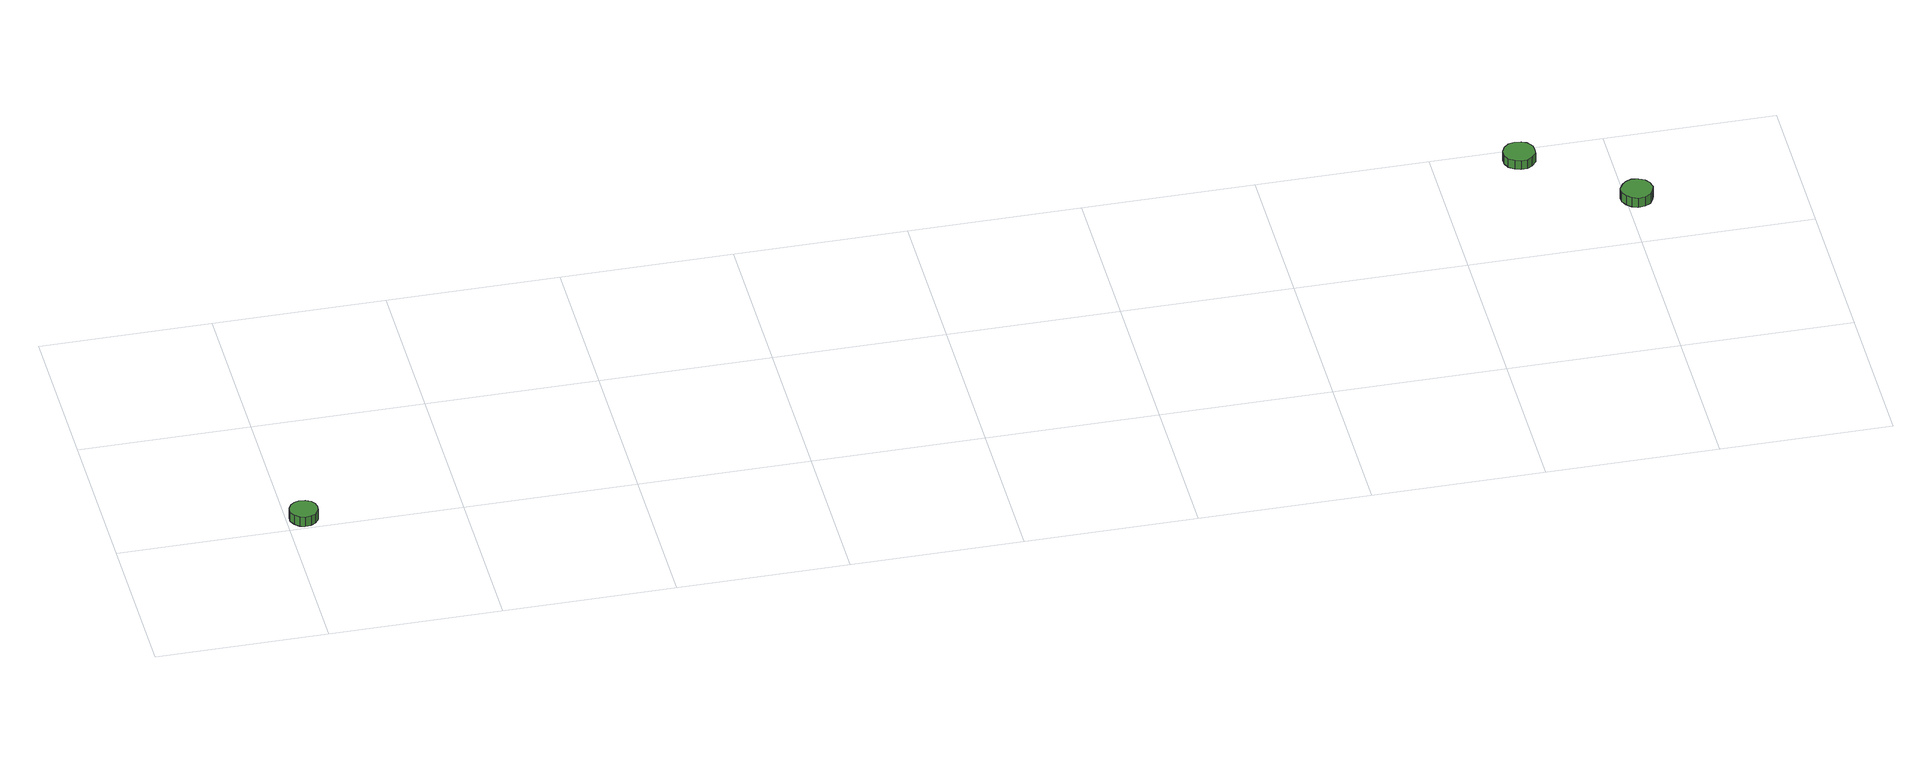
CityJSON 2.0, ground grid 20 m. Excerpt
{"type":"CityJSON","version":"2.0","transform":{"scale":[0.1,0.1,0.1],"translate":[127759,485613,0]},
"CityObjects":{
"tree1":{"type":"SolitaryVegetationObject","attributes":{"function":"something"},"geometry":[{"type":"MultiSurface","lod":"1","boundaries":[[[0,1,2,3,4,5,6,7,8,9,10,11,12,13,14]],[[15,16,17,18,19,20,21,22,23,24,25,26,27,28,29]],[[0,29,28,1]],[[1,28,27,2]],[[2,27,26,3]],[[3,26,25,4]],[[4,25,24,5]],[[5,24,23,6]],[[6,23,22,7]],[[7,22,21,8]],[[8,21,20,9]],[[9,20,19,10]],[[10,19,18,11]],[[11,18,17,12]],[[12,17,16,13]],[[13,16,15,14]],[[14,15,29,0]]]}]},
"tree2":{"type":"SolitaryVegetationObject","attributes":{"function":"something"},"geometry":[{"type":"MultiSurface","lod":"1","boundaries":[[[30,31,32,33,34,35,36,37,38,39,40,41,42,43,44]],[[45,46,47,48,49,50,51,52,53,54,55,56,57,58,59]],[[30,59,58,31]],[[31,58,57,32]],[[32,57,56,33]],[[33,56,55,34]],[[34,55,54,35]],[[35,54,53,36]],[[36,53,52,37]],[[37,52,51,38]],[[38,51,50,39]],[[39,50,49,40]],[[40,49,48,41]],[[41,48,47,42]],[[42,47,46,43]],[[43,46,45,44]],[[44,45,59,30]]]}]},
"tree3":{"type":"SolitaryVegetationObject","attributes":{"function":"something"},"geometry":[{"type":"MultiSurface","lod":"1","boundaries":[[[60,61,62,63,64,65,66,67,68,69,70,71,72,73,74]],[[75,76,77,78,79,80,81,82,83,84,85,86,87,88,89]],[[60,89,88,61]],[[61,88,87,62]],[[62,87,86,63]],[[63,86,85,64]],[[64,85,84,65]],[[65,84,83,66]],[[66,83,82,67]],[[67,82,81,68]],[[68,81,80,69]],[[69,80,79,70]],[[70,79,78,71]],[[71,78,77,72]],[[72,77,76,73]],[[73,76,75,74]],[[74,75,89,60]]]}]}
},
"vertices":[
[36,19,18],[35,26,18],[31,31,18],[25,34,18],[18,35,18],[12,33,18],[7,29,18],[4,23,18],[4,16,18],[7,10,18],[12,5,18],[18,3,18],[25,4,18],[31,7,18],[35,13,18],[35,13,5],[31,7,5],[25,4,5],[18,3,5],[12,5,5],[7,10,5],[4,16,5],[4,23,5],[7,29,5],[12,33,5],[18,35,5],[25,34,5],[31,31,5],[35,26,5],[36,19,5],
[1516,375,22],[1515,382,22],[1510,389,22],[1504,392,22],[1496,393,22],[1489,391,22],[1483,386,22],[1480,379,22],[1480,371,22],[1483,364,22],[1489,359,22],[1496,357,22],[1504,357,22],[1510,361,22],[1515,367,22],[1515,367,10],[1510,361,10],[1504,357,10],[1496,357,10],[1489,359,10],[1483,364,10],[1480,371,10],[1480,379,10],[1483,386,10],[1489,391,10],[1496,393,10],[1504,392,10],[1510,389,10],[1515,382,10],[1516,375,10],
[1630,276,23],[1628,284,23],[1624,290,23],[1617,294,23],[1609,295,23],[1602,292,23],[1597,287,23],[1593,280,23],[1593,273,23],[1597,266,23],[1602,261,23],[1609,258,23],[1617,259,23],[1624,263,23],[1628,269,23],[1628,269,10],[1624,263,10],[1617,259,10],[1609,258,10],[1602,261,10],[1597,266,10],[1593,273,10],[1593,280,10],[1597,287,10],[1602,292,10],[1609,295,10],[1617,294,10],[1624,290,10],[1628,284,10],[1630,276,10]
]}
